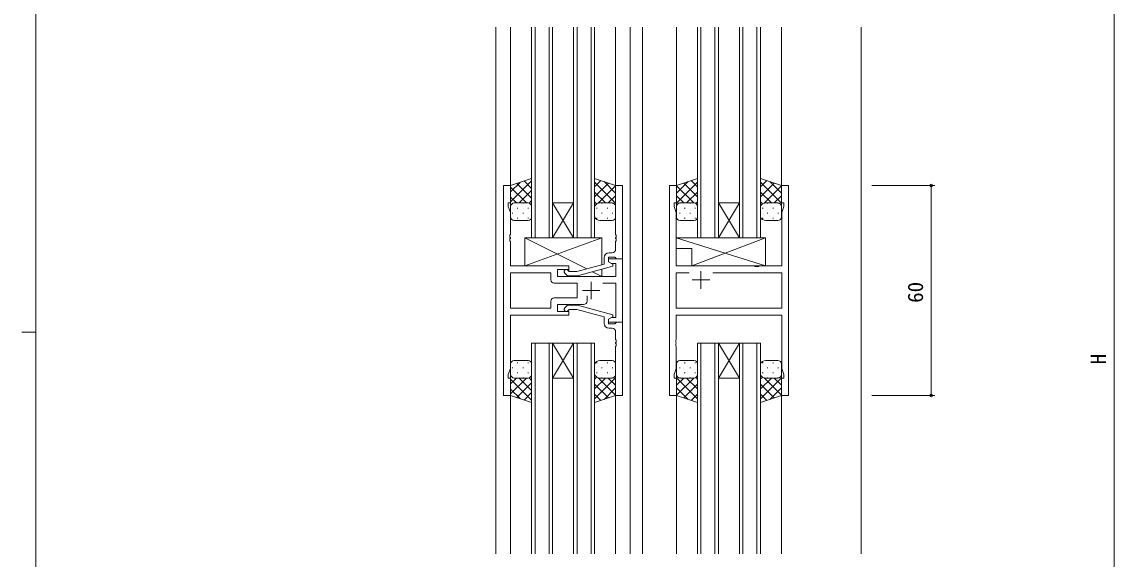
# Model space of a CAD drawing. Units: millimetres, scale not verified. Extents: x -567 to 567, y -403 to 403.
# Drawn here: x -566.7 to -254.5, y -40.8 to 112.7 of the extents above; entities that cross this region are included whole.
import ezdxf
from ezdxf.enums import TextEntityAlignment as Align

# ---------------------------------------------------------------- set-up
doc = ezdxf.new("R2010")
doc.units = ezdxf.units.MM
doc.header["$LTSCALE"] = 2
for name, color, linetype, lineweight in [('0-1_USER1', 4, 'Continuous', 9), ('0-2_YKK_ZWAK', 2, 'Continuous', 9), ('0-3_YKK_11', 7, 'Continuous', 9), ('0-4_YKK_12', 6, 'Continuous', 9), ('0-5_YKK_13', 7, 'Continuous', 9)]:
    doc.layers.add(name, color=color, linetype=linetype, lineweight=lineweight)
doc.styles.add('ＭＳ ゴシック', font='')
doc.styles.get('ＭＳ ゴシック').set_extended_font_data('MS Gothic')

msp = doc.modelspace()

# ---------------------------------------------------------------- linework, layer by layer
at = {"layer": '0-1_USER1'}
for p, q in [((-427.01, 61.282), (-421.01, 67.282)), ((-427.01, 64.11), (-424.305, 66.815)), ((-421.01, 62.262), (-425.249, 66.501)), ((-421.01, 65.09), (-423.127, 67.208)), ((-403.01, 65.49), (-401.193, 67.308)), ((-397.01, 60.882), (-403.01, 66.882)), ((-403.01, 62.662), (-399.071, 66.601)), ((-401.986, 60.858), (-397.01, 65.834)), ((-397.01, 63.71), (-400.315, 67.015)), ((-379.61, 63.71), (-376.305, 67.015)), ((-379.61, 60.882), (-373.61, 66.882)), ((-374.69, 60.913), (-379.61, 65.834)), ((-373.61, 62.662), (-377.549, 66.601)), ((-373.61, 65.49), (-375.427, 67.308)), ((-355.61, 65.49), (-353.793, 67.308)), ((-349.61, 60.882), (-355.61, 66.882)), ((-355.61, 62.662), (-351.671, 66.601)), ((-354.586, 60.858), (-349.61, 65.834)), ((-349.61, 63.71), (-352.915, 67.015)), ((-422.49, 60.913), (-427.01, 65.434)), ((-425.318, 60.913), (-427.01, 62.605)), ((-424.55, 60.913), (-421.01, 64.453)), ((-399.87, 60.913), (-403.01, 64.053)), ((-399.102, 60.913), (-397.01, 63.005)), ((-377.518, 60.913), (-379.61, 63.005)), ((-376.75, 60.913), (-373.61, 64.053)), ((-352.47, 60.913), (-355.61, 64.053)), ((-351.702, 60.913), (-349.61, 63.005)), ((-427.01, 56.913), (-427.01, 59.913)), ((-426.425, 60.823), (-426.39, 60.823)), ((-426.01, 60.913), (-422.01, 60.913)), ((-426.01, 60.913), (-422.01, 60.913)), ((-425.175, 59.408), (-424.975, 59.408)), ((-423.56, 60.823), (-423.36, 60.823)), ((-422.145, 59.408), (-421.945, 59.408)), ((-421.755, 60.88), (-421.01, 61.625)), ((-421.01, 59.913), (-421.01, 56.913)), ((-402.434, 60.649), (-403.01, 61.225)), ((-403.01, 59.913), (-403.01, 56.913)), ((-402.275, 59.408), (-402.475, 59.408)), ((-398.01, 60.913), (-401.51, 60.913)), ((-398.01, 60.913), (-401.51, 60.913)), ((-400.86, 60.823), (-401.06, 60.823)), ((-399.245, 59.408), (-399.445, 59.408)), ((-397.83, 60.823), (-398.03, 60.823)), ((-397.038, 60.149), (-397.01, 60.177)), ((-397.01, 56.913), (-397.01, 59.913)), ((-379.582, 60.149), (-379.61, 60.177)), ((-379.61, 56.913), (-379.61, 59.913)), ((-378.79, 60.823), (-378.59, 60.823)), ((-378.61, 60.913), (-374.61, 60.913)), ((-378.61, 60.913), (-374.61, 60.913)), ((-377.375, 59.408), (-377.175, 59.408)), ((-375.76, 60.823), (-375.56, 60.823)), ((-374.345, 59.408), (-374.145, 59.408)), ((-374.076, 60.759), (-373.61, 61.225)), ((-373.61, 59.913), (-373.61, 56.913)), ((-355.034, 60.649), (-355.61, 61.225)), ((-355.61, 59.913), (-355.61, 56.913)), ((-354.875, 59.408), (-355.075, 59.408)), ((-350.61, 60.913), (-354.11, 60.913)), ((-350.61, 60.913), (-354.11, 60.913)), ((-353.46, 60.823), (-353.66, 60.823)), ((-351.845, 59.408), (-352.045, 59.408)), ((-350.43, 60.823), (-350.63, 60.823)), ((-349.638, 60.149), (-349.61, 60.177)), ((-349.61, 56.913), (-349.61, 59.913)), ((-426.59, 57.993), (-426.39, 57.993)), ((-425.175, 56.578), (-424.975, 56.578)), ((-423.56, 57.993), (-423.36, 57.993)), ((-422.145, 56.578), (-421.945, 56.578)), ((-402.275, 56.578), (-402.475, 56.578)), ((-400.86, 57.993), (-401.06, 57.993)), ((-399.245, 56.578), (-399.445, 56.578)), ((-397.83, 57.993), (-398.03, 57.993)), ((-378.79, 57.993), (-378.59, 57.993)), ((-377.375, 56.578), (-377.175, 56.578)), ((-375.76, 57.993), (-375.56, 57.993)), ((-374.345, 56.578), (-374.145, 56.578)), ((-354.875, 56.578), (-355.075, 56.578)), ((-353.46, 57.993), (-353.66, 57.993)), ((-351.845, 56.578), (-352.045, 56.578)), ((-350.43, 57.993), (-350.63, 57.993)), ((-422.01, 55.913), (-426.01, 55.913)), ((-401.51, 55.913), (-398.01, 55.913)), ((-374.61, 55.913), (-378.61, 55.913)), ((-354.11, 55.913), (-350.61, 55.913)), ((-422.91, 42.913), (-400.91, 50.913)), ((-405.232, 42.074), (-422.91, 50.913)), ((-354.184, 50.913), (-379.68, 50.913)), ((-379.68, 50.913), (-379.68, 47.913)), ((-354.184, 42.913), (-379.68, 50.913)), ((-375.184, 42.913), (-354.184, 50.913)), ((-354.184, 50.913), (-354.184, 42.913)), ((-375.184, 47.913), (-379.68, 47.913)), ((-375.184, 47.913), (-375.184, 42.913)), ((-400.91, 39.913), (-403.614, 41.265)), ((-354.184, 42.913), (-375.184, 42.913)), ((-422.01, 15.913), (-426.01, 15.913)), ((-401.51, 15.913), (-398.01, 15.913)), ((-374.61, 15.913), (-378.61, 15.913)), ((-354.11, 15.913), (-350.61, 15.913)), ((-427.01, 14.913), (-427.01, 11.913)), ((-426.59, 13.833), (-426.39, 13.833)), ((-425.175, 15.248), (-424.975, 15.248)), ((-423.56, 13.833), (-423.36, 13.833)), ((-422.145, 15.248), (-421.945, 15.248)), ((-421.01, 11.913), (-421.01, 14.913)), ((-403.01, 11.913), (-403.01, 14.913)), ((-402.275, 15.248), (-402.475, 15.248)), ((-400.86, 13.833), (-401.06, 13.833)), ((-399.245, 15.248), (-399.445, 15.248)), ((-397.83, 13.833), (-398.03, 13.833)), ((-397.01, 14.913), (-397.01, 11.913)), ((-379.61, 14.913), (-379.61, 11.913)), ((-378.79, 13.833), (-378.59, 13.833)), ((-377.375, 15.248), (-377.175, 15.248)), ((-375.76, 13.833), (-375.56, 13.833)), ((-374.345, 15.248), (-374.145, 15.248)), ((-373.61, 11.913), (-373.61, 14.913)), ((-355.61, 11.913), (-355.61, 14.913)), ((-354.875, 15.248), (-355.075, 15.248)), ((-353.46, 13.833), (-353.66, 13.833)), ((-351.845, 15.248), (-352.045, 15.248)), ((-350.43, 13.833), (-350.63, 13.833)), ((-349.61, 14.913), (-349.61, 11.913)), ((-422.49, 10.913), (-427.01, 6.393)), ((-425.318, 10.913), (-427.01, 9.222)), ((-427.01, 10.545), (-421.01, 4.545)), ((-426.425, 11.003), (-426.39, 11.003)), ((-426.01, 10.913), (-422.01, 10.913)), ((-426.01, 10.913), (-422.01, 10.913)), ((-421.01, 9.565), (-425.249, 5.326)), ((-425.175, 12.418), (-424.975, 12.418)), ((-424.55, 10.913), (-421.01, 7.374)), ((-423.56, 11.003), (-423.36, 11.003)), ((-422.145, 12.418), (-421.945, 12.418)), ((-421.755, 10.947), (-421.01, 10.202)), ((-402.434, 11.178), (-403.01, 10.602)), ((-397.01, 10.945), (-403.01, 4.945)), ((-399.87, 10.913), (-403.01, 7.774)), ((-402.275, 12.418), (-402.475, 12.418)), ((-401.986, 10.969), (-397.01, 5.993)), ((-398.01, 10.913), (-401.51, 10.913)), ((-398.01, 10.913), (-401.51, 10.913)), ((-400.86, 11.003), (-401.06, 11.003)), ((-399.245, 12.418), (-399.445, 12.418)), ((-399.102, 10.913), (-397.01, 8.822)), ((-397.83, 11.003), (-398.03, 11.003)), ((-397.038, 11.678), (-397.01, 11.65)), ((-379.582, 11.678), (-379.61, 11.65)), ((-379.61, 10.945), (-373.61, 4.945)), ((-374.69, 10.913), (-379.61, 5.993)), ((-377.518, 10.913), (-379.61, 8.822)), ((-378.79, 11.003), (-378.59, 11.003)), ((-378.61, 10.913), (-374.61, 10.913)), ((-378.61, 10.913), (-374.61, 10.913)), ((-377.375, 12.418), (-377.175, 12.418)), ((-376.75, 10.913), (-373.61, 7.774)), ((-375.76, 11.003), (-375.56, 11.003)), ((-374.345, 12.418), (-374.145, 12.418)), ((-374.076, 11.068), (-373.61, 10.602)), ((-355.034, 11.178), (-355.61, 10.602)), ((-349.61, 10.945), (-355.61, 4.945)), ((-352.47, 10.913), (-355.61, 7.774)), ((-354.875, 12.418), (-355.075, 12.418)), ((-354.586, 10.969), (-349.61, 5.993)), ((-350.61, 10.913), (-354.11, 10.913)), ((-350.61, 10.913), (-354.11, 10.913)), ((-353.46, 11.003), (-353.66, 11.003)), ((-351.845, 12.418), (-352.045, 12.418)), ((-351.702, 10.913), (-349.61, 8.822)), ((-350.43, 11.003), (-350.63, 11.003)), ((-349.638, 11.678), (-349.61, 11.65)), ((-427.01, 7.717), (-424.305, 5.012)), ((-421.01, 6.736), (-423.127, 4.619)), ((-403.01, 9.165), (-399.071, 5.226)), ((-403.01, 6.336), (-401.193, 4.519)), ((-397.01, 8.117), (-400.315, 4.812)), ((-379.61, 8.117), (-376.305, 4.812)), ((-373.61, 9.165), (-377.549, 5.226)), ((-373.61, 6.336), (-375.427, 4.519)), ((-355.61, 9.165), (-351.671, 5.226)), ((-355.61, 6.336), (-353.793, 4.519)), ((-349.61, 8.117), (-352.915, 4.812))]:
    msp.add_line(p, q, dxfattribs=at)
for points in [[(-421.01, 59.913), (-421.01, 67.913), (-427.01, 65.913), (-427.01, 59.913)], [(-403.01, 59.913), (-403.01, 67.913), (-397.01, 65.913), (-397.01, 59.913)], [(-373.61, 59.913), (-373.61, 67.913), (-379.61, 65.913), (-379.61, 59.913)], [(-355.61, 59.913), (-355.61, 67.913), (-349.61, 65.913), (-349.61, 59.913)], [(-422.91, 42.913), (-422.91, 50.913), (-400.91, 50.913), (-400.91, 43.232)], [(-410.41, 41.462), (-410.41, 42.913), (-422.91, 42.913)], [(-400.91, 41.99), (-400.91, 39.913), (-410.41, 39.913), (-410.41, 40.113)], [(-421.01, 11.913), (-421.01, 3.913), (-427.01, 5.913), (-427.01, 11.913)], [(-403.01, 11.913), (-403.01, 3.913), (-397.01, 5.913), (-397.01, 11.913)], [(-373.61, 11.913), (-373.61, 3.913), (-379.61, 5.913), (-379.61, 11.913)], [(-355.61, 11.913), (-355.61, 3.913), (-349.61, 5.913), (-349.61, 11.913)]]:
    msp.add_lwpolyline(points, dxfattribs=at)
for centre, radius, start, end in [((-426.01, 59.913), 1, 89.9999, 179.9999), ((-426.01, 59.913), 1, 89.9999, 179.9999), ((-422.01, 59.913), 1, 359.9999, 89.9999), ((-422.01, 59.913), 1, 359.9999, 89.9999), ((-401.572, 59.381), 1.534, 87.68844, 159.69146), ((-401.572, 59.381), 1.534, 87.68844, 159.69146), ((-398.01, 59.913), 1, 0.0001, 90.0001), ((-398.01, 59.913), 1, 0.0001, 90.0001), ((-378.61, 59.913), 1, 89.9999, 179.9999), ((-378.61, 59.913), 1, 89.9999, 179.9999), ((-374.61, 59.913), 1, 359.9999, 89.9999), ((-374.61, 59.913), 1, 359.9999, 89.9999), ((-354.172, 59.381), 1.534, 87.68844, 159.69146), ((-354.172, 59.381), 1.534, 87.68844, 159.69146), ((-350.61, 59.913), 1, 0.0001, 90.0001), ((-350.61, 59.913), 1, 0.0001, 90.0001), ((-426.01, 56.913), 1, 179.9999, 269.9999), ((-422.01, 56.913), 1, 269.9999, 359.9999), ((-401.572, 57.446), 1.534, 200.30871, 272.3117), ((-398.01, 56.913), 1, 270.0001, 0.0001), ((-378.61, 56.913), 1, 179.9999, 269.9999), ((-374.61, 56.913), 1, 269.9999, 359.9999), ((-354.172, 57.446), 1.534, 200.30871, 272.3117), ((-350.61, 56.913), 1, 270.0001, 0.0001), ((-426.01, 14.913), 1, 90.0001, 180.0001), ((-422.01, 14.913), 1, 0.0001, 90.0001), ((-401.572, 14.381), 1.534, 87.6883, 159.69129), ((-398.01, 14.913), 1, 359.9999, 89.9999), ((-378.61, 14.913), 1, 90.0001, 180.0001), ((-374.61, 14.913), 1, 0.0001, 90.0001), ((-354.172, 14.381), 1.534, 87.6883, 159.69129), ((-350.61, 14.913), 1, 359.9999, 89.9999), ((-426.01, 11.913), 1, 180.0001, 270.0001), ((-426.01, 11.913), 1, 180.0001, 270.0001), ((-422.01, 11.913), 1, 270.0001, 0.0001), ((-422.01, 11.913), 1, 270.0001, 0.0001), ((-401.572, 12.446), 1.534, 200.30854, 272.31156), ((-401.572, 12.446), 1.534, 200.30854, 272.31156), ((-398.01, 11.913), 1, 269.9999, 359.9999), ((-398.01, 11.913), 1, 269.9999, 359.9999), ((-378.61, 11.913), 1, 180.0001, 270.0001), ((-378.61, 11.913), 1, 180.0001, 270.0001), ((-374.61, 11.913), 1, 270.0001, 0.0001), ((-374.61, 11.913), 1, 270.0001, 0.0001), ((-354.172, 12.446), 1.534, 200.30854, 272.31156), ((-354.172, 12.446), 1.534, 200.30854, 272.31156), ((-350.61, 11.913), 1, 269.9999, 359.9999), ((-350.61, 11.913), 1, 269.9999, 359.9999)]:
    msp.add_arc(centre, radius, start, end, dxfattribs=at)
at = {"layer": '0-2_YKK_ZWAK'}
for p, q in [((-431.21, 111.163), (-431.21, -39.337)), ((-427.01, 111.163), (-427.01, 65.413)), ((-420.01, 50.913), (-420.01, 111.163)), ((-416.01, 111.163), (-416.01, 50.913)), ((-408.01, 50.913), (-408.01, 111.163)), ((-404.01, 111.163), (-404.01, 50.913)), ((-397.01, 111.163), (-397.01, 65.413)), ((-392.81, 111.163), (-392.81, -39.337)), ((-389.31, 111.163), (-389.31, -39.337)), ((-379.61, 111.163), (-379.61, 65.413)), ((-372.61, 50.913), (-372.61, 111.163)), ((-368.61, 111.163), (-368.61, 50.913)), ((-360.61, 50.913), (-360.61, 111.163)), ((-356.61, 111.163), (-356.61, 50.913)), ((-349.61, 111.163), (-349.61, 65.413)), ((-326.81, 111.163), (-326.81, -39.337)), ((-415.01, 60.913), (-409.01, 60.913)), ((-415.01, 50.913), (-409.01, 60.913)), ((-409.01, 50.913), (-415.01, 60.913)), ((-367.61, 60.913), (-361.61, 60.913)), ((-367.61, 50.913), (-361.61, 60.913)), ((-361.61, 50.913), (-367.61, 60.913)), ((-415.01, 50.913), (-409.01, 50.913)), ((-367.61, 50.913), (-361.61, 50.913)), ((-420.01, 20.914), (-420.01, -39.337)), ((-416.01, -39.337), (-416.01, 20.914)), ((-415.01, 20.914), (-409.01, 20.914)), ((-415.01, 20.914), (-409.01, 10.914)), ((-409.01, 20.914), (-415.01, 10.914)), ((-408.01, 20.914), (-408.01, -39.337)), ((-404.01, -39.337), (-404.01, 20.914)), ((-372.61, 20.914), (-372.61, -39.337)), ((-368.61, -39.337), (-368.61, 20.914)), ((-367.61, 20.914), (-361.61, 20.914)), ((-367.61, 20.914), (-361.61, 10.914)), ((-361.61, 20.914), (-367.61, 10.914)), ((-360.61, 20.914), (-360.61, -39.337)), ((-356.61, -39.337), (-356.61, 20.914)), ((-415.01, 10.914), (-409.01, 10.914)), ((-367.61, 10.914), (-361.61, 10.914)), ((-427.01, 6.413), (-427.01, -39.337)), ((-397.01, 6.413), (-397.01, -39.337)), ((-379.61, 6.413), (-379.61, -39.337)), ((-349.61, 6.413), (-349.61, -39.337))]:
    msp.add_line(p, q, dxfattribs=at)
for points in [[(-421.01, 111.163), (-421.01, 50.913), (-415.01, 50.913), (-415.01, 111.163)], [(-409.01, 111.163), (-409.01, 50.913), (-403.01, 50.913), (-403.01, 111.163)], [(-373.61, 111.163), (-373.61, 50.913), (-367.61, 50.913), (-367.61, 111.163)], [(-361.61, 111.163), (-361.61, 50.913), (-355.61, 50.913), (-355.61, 111.163)], [(-421.01, -39.337), (-421.01, 20.914), (-415.01, 20.914), (-415.01, -39.337)], [(-409.01, -39.337), (-409.01, 20.914), (-403.01, 20.914), (-403.01, -39.337)], [(-373.61, -39.337), (-373.61, 20.914), (-367.61, 20.914), (-367.61, -39.337)], [(-361.61, -39.337), (-361.61, 20.914), (-355.61, 20.914), (-355.61, -39.337)]]:
    msp.add_lwpolyline(points, dxfattribs=at)
at = {"layer": '0-3_YKK_11'}
for p, q in [((-349.61, 65.913), (-347.61, 65.913)), ((-398.01, 46.713), (-398.81, 46.713)), ((-415.54, 40.983), (-427.08, 40.983)), ((-415.54, 38.983), (-415.54, 40.983)), ((-372.61, 41.413), (-372.61, 36.413)), ((-369.26, 40.983), (-349.54, 40.983)), ((-404.01, 38.413), (-404.01, 33.413)), ((-370.11, 38.913), (-375.11, 38.913)), ((-406.51, 35.913), (-401.51, 35.913)), ((-405.16, 32.913), (-405.16, 34.352)), ((-398.01, 25.113), (-398.81, 25.113))]:
    msp.add_line(p, q, dxfattribs=at)
for points in [[(-400.66, 37.983), (-396.94, 37.983), (-396.94, 28.213), (-398.144, 28.213), (-399.01, 27.713), (-399.01, 26.913), (-395.01, 26.913), (-395.01, 44.913), (-399.01, 44.913), (-399.01, 44.113), (-398.144, 43.613), (-396.94, 43.613), (-396.94, 39.913), (-413.61, 39.913), (-413.61, 41.913), (-410.41, 41.913), (-410.41, 42.913), (-427.08, 42.913), (-427.08, 49.955), (-427.2, 50.138), (-427.2, 50.688), (-427.08, 50.872), (-427.08, 50.955), (-427.2, 51.138), (-427.2, 51.688), (-427.08, 51.872), (-427.08, 58.183), (-427.71, 59.913), (-427.71, 60.913), (-427.01, 60.913), (-427.01, 65.913), (-429.01, 65.913), (-429.01, 5.913), (-427.01, 5.913), (-427.01, 10.913), (-427.71, 10.913), (-427.71, 11.913), (-427.08, 13.644), (-427.08, 28.913), (-410.41, 28.913)], [(-395.01, 44.913), (-395.01, 65.913), (-397.01, 65.913), (-397.01, 51.872), (-396.89, 51.688), (-396.89, 51.138), (-397.01, 50.955), (-397.01, 50.872), (-396.89, 50.688), (-396.89, 50.138), (-397.01, 49.955), (-397.01, 47.713)], [(-347.61, 65.913), (-347.61, 5.913), (-349.61, 5.913), (-349.61, 10.913), (-348.91, 10.913), (-348.91, 11.913), (-349.54, 13.644), (-349.54, 28.913), (-379.68, 28.913), (-379.68, 21.872), (-379.8, 21.688), (-379.8, 21.138), (-379.68, 20.955), (-379.68, 20.872), (-379.8, 20.688), (-379.8, 20.138), (-379.68, 19.955), (-379.68, 13.644), (-380.31, 11.913), (-380.31, 10.913), (-379.61, 10.913), (-379.61, 5.913), (-381.61, 5.913), (-381.61, 65.913), (-379.61, 65.913), (-379.61, 60.913), (-380.31, 60.913), (-380.31, 59.913), (-379.68, 58.183), (-379.68, 42.913), (-357.281, 42.913), (-357.089, 42.771), (-356.131, 42.771), (-355.939, 42.913), (-349.54, 42.913), (-349.54, 58.183), (-348.91, 59.913), (-348.91, 60.913), (-349.61, 60.913), (-349.61, 65.913)], [(-411.534, 40.889), (-410.759, 40.113), (-407.913, 40.113), (-397.81, 42.821), (-397.81, 43.421), (-399.01, 44.113), (-399.01, 45.413), (-397.21, 45.413), (-397.01, 45.213), (-396.71, 44.913), (-395.01, 44.913)], [(-400.31, 45.213), (-400.31, 43.393), (-408.071, 41.313), (-410.262, 41.313), (-410.686, 41.738)], [(-415.54, 40.983), (-427.08, 40.983), (-427.08, 30.843), (-415.54, 30.843), (-415.54, 32.843)], [(-369.26, 40.983), (-349.54, 40.983), (-349.54, 30.843), (-379.68, 30.843), (-379.68, 40.983), (-375.96, 40.983)], [(-414.54, 33.843), (-408.01, 33.843), (-408.01, 37.983), (-414.54, 37.983)], [(-410.41, 28.913), (-410.41, 29.913), (-413.61, 29.913), (-413.61, 31.913), (-406.16, 31.913)], [(-411.534, 30.938), (-410.758, 31.713), (-407.913, 31.713), (-397.81, 29.006), (-397.81, 28.406), (-399.01, 27.713), (-399.01, 26.413), (-397.21, 26.413), (-397.01, 26.613), (-396.71, 26.913), (-395.01, 26.913)], [(-400.31, 26.613), (-400.31, 28.434), (-408.071, 30.513), (-410.261, 30.513), (-410.685, 30.089)], [(-395.01, 26.913), (-395.01, 5.913), (-397.01, 5.913), (-397.01, 19.955), (-396.89, 20.138), (-396.89, 20.688), (-397.01, 20.872), (-397.01, 20.955), (-396.89, 21.138), (-396.89, 21.688), (-397.01, 21.872), (-397.01, 24.113)]]:
    msp.add_lwpolyline(points, dxfattribs=at)
for centre, radius, start, end in [((-398.01, 47.713), 1, 270.00001, 359.99999), ((-398.81, 45.213), 1.5, 90.00001, 179.99999), ((-411.11, 41.313), 0.6, 44.99999, 225.00001), ((-414.54, 38.983), 1, 180.00001, 269.99999), ((-414.54, 32.843), 1, 90.00001, 179.99999), ((-406.16, 32.913), 1, 270.00001, 359.99999), ((-411.11, 30.513), 0.6, 134.99999, 315.00001), ((-398.81, 26.613), 1.5, 180.00001, 269.99999), ((-398.01, 24.113), 1, 0.00001, 89.99999)]:
    msp.add_arc(centre, radius, start, end, dxfattribs=at)
at = {"layer": '0-4_YKK_12'}
for p, q in [((-254.51, 209.413), (-254.51, -176.587)), ((-323.81, 65.913), (-305.81, 65.913)), ((-306.81, 65.913), (-306.81, 5.913)), ((-323.81, 5.913), (-305.81, 5.913))]:
    msp.add_line(p, q, dxfattribs=at)
for centre in [(-306.81, 65.913), (-306.81, 5.913)]:
    msp.add_circle(centre, 0.425, dxfattribs=at)
at = {"layer": '0-5_YKK_13'}
for p, q in [((-562.726, -351), (-562.726, 399)), ((-566.726, 24), (-562.726, 24))]:
    msp.add_line(p, q, dxfattribs=at)

# ---------------------------------------------------------------- texts
at = {"layer": '0-4_YKK_12', "style": 'ＭＳ ゴシック'}
for s, p in [('60', (-307.81, 32.393)), ('H', (-255.51, 14.813))]:
    msp.add_text(s, height=4.399, rotation=90, dxfattribs=at).set_placement(p, align=Align.BOTTOM_LEFT)

doc.saveas('drawing.dxf')
